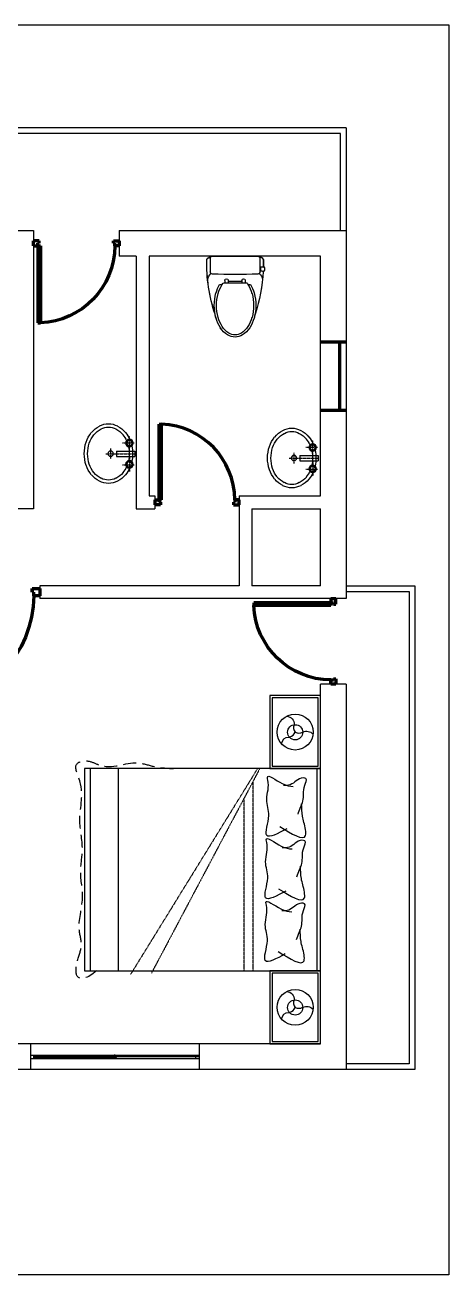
# Model space of a CAD drawing. Header units: inches. Extents: x 934 to 13503, y 40 to 6452.
# Drawn here: x 4941.1 to 5089.6, y 5742.1 to 6180.1 of the extents above; entities that cross this region are included whole.
import ezdxf

# ---------------------------------------------------------------- set-up
doc = ezdxf.new("R2010")
doc.units = ezdxf.units.IN
doc.linetypes.add('DASHDOT2', pattern=[0.5, 0.25, -0.125, 0, -0.125])
doc.linetypes.add('DASHED2', pattern=[0.375, 0.25, -0.125])
for name, color, linetype in [('car', 20, 'Continuous'), ('FURHATCH', 57, 'Continuous'), ('FURNITURE', 122, 'Continuous'), ('SANITARY', 151, 'Continuous'), ('WINDOW', 2, 'Continuous')]:
    doc.layers.add(name, color=color, linetype=linetype)
doc.layers.add('wall', color=10, linetype='Continuous', plot=False)

# ---------------------------------------------------------------- blocks, each defined once
blk = doc.blocks.new('DR_D01')
at = {"lineweight": 80}
for p, q in [((-0.45, 0.93), (-0.42, 0.93)), ((-0.45, 0.03), (-0.45, 0.93)), ((-0.42, 0.03), (-0.42, 0.93)), ((-0.5, 0.03), (-0.42, 0.03)), ((-0.5, 0.03), (-0.5, -0.03)), ((-0.45, 0.03), (-0.45, 0)), ((-0.45, 0), (-0.435, 0)), ((-0.435, 0), (-0.435, -0.03)), ((0.435, 0), (0.435, -0.03)), ((0.45, 0), (0.435, 0)), ((0.45, 0.03), (0.45, 0)), ((0.5, 0.03), (0.45, 0.03)), ((0.5, -0.03), (0.5, 0.03)), ((-0.435, -0.03), (-0.5, -0.03)), ((0.435, -0.03), (0.5, -0.03))]:
    blk.add_line(p, q, dxfattribs=at)
blk.add_arc((-0.46, 0.021), 0.91, 0.5915, 87.4664, dxfattribs=at)
blk = doc.blocks.new('yq_sink_01')
at = {"linetype": 'DASHDOT2'}
for p, q in [((69, 24), (69, 158)), ((131, 97), (26, 97)), ((236, 48), (236, -48)), ((278, 0), (26, 0)), ((131, -97), (26, -97)), ((69, -24), (69, -158))]:
    blk.add_line(p, q, dxfattribs=at)
for p, q in [((183, 24), (20, 24)), ((20, 24), (20, -24)), ((183, 24), (183, -24)), ((183, -24), (20, -24))]:
    blk.add_line(p, q)
for centre, radius in [((69, 95), 33.5), ((69, 95), 23.9), ((236, 1), 23.9), ((69, -95), 33.5), ((69, -95), 23.9)]:
    blk.add_circle(centre, radius)
for centre, radius, start, end in [((277, 47), 224, 117.0522, 140.9541), ((255, 91), 176, 62.9478, 117.0522), ((255, 91), 146, 62.9478, 117.0522), ((233, 47), 224, 39.0459, 62.9478), ((312, 19), 269, 140.9541, 156.021), ((312, 19), 239, 140.9541, 155.6677), ((277, 47), 195, 117.0522, 140.9541), ((233, 47), 195, 39.0459, 62.9478), ((199, 19), 239, 18.571, 39.0459), ((199, 19), 269, 18.571, 39.0459), ((366, 1), 326, 167.8612, 192.4926), ((366, 1), 296, 168.0916, 192.4003), ((145, 1), 296, 0, 18.571), ((145, 1), 296, 341.429, 360), ((145, 1), 326, 360, 18.571), ((145, 1), 326, 341.429, 360), ((199, -17), 239, 320.9541, 341.429), ((199, -17), 269, 320.9541, 341.429), ((312, -17), 269, 204.5507, 219.0459), ((312, -17), 239, 204.736, 219.0459), ((277, -45), 224, 219.0459, 242.9478), ((277, -45), 195, 219.0459, 242.9478), ((255, -88), 146, 242.9478, 297.0522), ((233, -45), 195, 297.0522, 320.9541), ((233, -45), 224, 297.0522, 320.9541), ((255, -88), 176, 242.9478, 297.0522)]:
    blk.add_arc(centre, radius, start, end)
blk = doc.blocks.new('yq_matong_01')
for p, q in [((0, 201), (0, -201)), ((20, 221), (139, 221)), ((252, 138), (252, 114)), ((216, 91), (238, 91)), ((216, 61), (238, 61)), ((223, 61), (223, -61)), ((238, 104), (238, -104)), ((216, -61), (238, -61)), ((216, -91), (238, -91)), ((20, -221), (139, -221)), ((97, -221), (97, -226)), ((132, -221), (132, -226)), ((252, -114), (252, -138)), ((97, -226), (132, -226))]:
    blk.add_line(p, q)
for centre, radius, start, end in [((55, 202), 54.8, 117.322, 181.8992), ((64, -1165), 1417, 71.4068, 91.3856), ((217, 161), 83.2, 95.4963, 139.9324), ((20, 201), 20, 90, 180), ((139, 201), 20, 2.3063, 90), ((-4840, 0), 5003, 357.6937, 2.3063), ((357, -47), 193, 123.2779, 128.1384), ((407, -123), 283, 105.2088, 123.2779), ((407, -123), 303, 105.2088, 120.5699), ((439, -242), 427, 74.7912, 105.2088), ((439, -242), 407, 74.7912, 105.2088), ((471, -123), 283, 56.7221, 74.7912), ((471, -123), 303, 56.7221, 74.7912), ((521, -47), 193, 32.2565, 56.7221), ((521, -47), 213, 32.2565, 56.7221), ((216, 76), 15, 90, 270), ((596, 0), 104, 360, 32.2565), ((596, 0), 124, 360, 32.2565), ((216, -76), 15, 90, 270), ((357, 47), 193, 231.8616, 236.7221), ((521, 47), 193, 303.2779, 327.7435), ((521, 47), 213, 303.2779, 327.7435), ((596, 0), 104, 327.7435, 360), ((596, 0), 124, 327.7435, 360), ((51, -204), 51.4, 175.687, 245.0918), ((20, -201), 20, 180, 270), ((64, 1165), 1417, 272.8967, 288.5932), ((139, -201), 20, 270, 357.6937), ((217, -161), 83.2, 220.0676, 264.5037), ((407, 123), 283, 236.7221, 254.7912), ((407, 123), 303, 239.4301, 254.7912), ((439, 242), 427, 254.7912, 285.2088), ((439, 242), 407, 254.7912, 285.2088), ((471, 123), 283, 285.2088, 303.2779), ((471, 123), 303, 285.2088, 303.2779), ((64, 1165), 1417, 268.6144, 271.2036), ((157, -247), 63.1, 159.6834, 188.4939), ((114, -226), 37, 237.5287, 304.2772), ((72, -247), 63.1, 352.0944, 20.3166)]:
    blk.add_arc(centre, radius, start, end)
blk = doc.blocks.new('yq_bed_01')
at = {"linetype": 'Continuous', "ltscale": 1000}
for p, q in [((2100, 900), (0, 900)), ((0, 900), (0, -900)), ((2100, -900), (2100, 900)), ((0, -900), (2100, -900))]:
    blk.add_line(p, q, dxfattribs=at)
at = {"linetype": 'Continuous'}
for points in [[(0, 1550), (0, 900), (450, 900), (450, 1550)], [(0, -900), (0, -1550), (450, -1550), (450, -900)]]:
    blk.add_lwpolyline(points, close=True, dxfattribs=at)
for centre in [(225, 1225), (225, -1225)]:
    blk.add_circle(centre, 160, dxfattribs=at)
at = {"layer": 'FURHATCH', "linetype": 'Continuous', "ltscale": 1000}
for p, q in [((30, 900), (30, -900)), ((1800, -900), (1800, 900)), ((2050, -900), (2050, 900))]:
    blk.add_line(p, q, dxfattribs=at)
at = {"layer": 'FURHATCH', "linetype": 'DASHED2', "ltscale": 0.5}
for p, q in [((540, -900), (1504, 921)), ((560, -900), (1689, 931)), ((600, 900), (600, -782)), ((680, 900), (680, -625))]:
    blk.add_line(p, q, dxfattribs=at)
at = {"layer": 'FURHATCH', "linetype": 'Continuous'}
for points in [[(20, 1530), (20, 920), (430, 920), (430, 1530)], [(20, -920), (20, -1530), (430, -1530), (430, -920)]]:
    blk.add_lwpolyline(points, close=True, dxfattribs=at)
for points in [[(225, 1227, 0.228099), (158, 1225, -0.317646), (66, 1242)], [(346, 1329, -0.398826), (280, 1270, 0.069197), (273, 1269, 0.240714), (225, 1227, -0.240714)], [(300, 1084, -0.414712), (235, 1160, 0.258086), (225, 1227)], [(225, -1223, 0.228099), (158, -1225, -0.317646), (66, -1208)], [(346, -1121, -0.398826), (280, -1180, 0.069197), (273, -1181, 0.240714), (225, -1223, -0.240714)], [(300, -1366, -0.414712), (235, -1290, 0.258086), (225, -1223)]]:
    blk.add_lwpolyline(points, format="xyb", dxfattribs=at)
for centre in [(225, 1227), (225, -1223)]:
    blk.add_circle(centre, 67.5, dxfattribs=at)
at = {"layer": 'FURHATCH', "linetype": 'DASHED2', "ltscale": 451.947922}
blk.add_open_spline([(1992, 900), (2071, 970), (2189, 999), (2167, 789), (2108, 682), (2173, 491), (2091, 272), (2150, 28), (2100, -200), (2173, -484), (2083, -701), (2209, -948), (2066, -979), (1864, -867), (1699, -991), (1474, -909), (1368, -903), (1308, -900)], degree=3, knots=[0, 0, 0, 0, 140.356688, 240.855445, 374.272085, 514.628774, 800.960617, 1037.309606, 1234.977718, 1501.883052, 1872.056655, 1990.732643, 2052.345442, 2125.407537, 2467.000811, 2608.004871, 2786.638856, 2786.638856, 2786.638856, 2786.638856], dxfattribs=at)
at = {"layer": 'FURHATCH', "linetype": 'Continuous', "ltscale": 1000}
for points, knots in [([(376, 729), (270, 795), (112, 892), (156, 710), (179, 623), (180, 565), (181, 528)], [0, 0, 0, 0, 257.192142, 380.388355, 440.188761, 557.045341, 557.045341, 557.045341, 557.045341]), ([(313, 750), (392, 793), (546, 876), (461, 661), (480, 562), (498, 484), (476, 402), (475, 340), (499, 246), (355, 365), (285, 372), (256, 374)], [0, 0, 0, 0, 197.98522, 383.798459, 461.536852, 537.063609, 629.138715, 719.341985, 744.183766, 895.041347, 1000.692483, 1000.692483, 1000.692483, 1000.692483]), ([(213, 622), (206, 601), (192, 561), (153, 477), (178, 400), (123, 302), (210, 290), (256, 366), (322, 366), (343, 366)], [0, 0, 0, 0, 70.314327, 132.712823, 281.06886, 345.030234, 373.143701, 508.899423, 574.349148, 574.349148, 574.349148, 574.349148]), ([(373, 170), (267, 236), (109, 333), (153, 151), (176, 64), (177, 6), (178, -31)], [0, 0, 0, 0, 257.192142, 380.388355, 440.188761, 557.045341, 557.045341, 557.045341, 557.045341]), ([(309, 191), (389, 234), (543, 317), (458, 102), (477, 3), (495, -75), (472, -157), (472, -219), (496, -313), (352, -194), (282, -187), (253, -185)], [0, 0, 0, 0, 197.98522, 383.798459, 461.536852, 537.063609, 629.138715, 719.341985, 744.183766, 895.041347, 1000.692483, 1000.692483, 1000.692483, 1000.692483]), ([(210, 63), (203, 42), (189, 2), (150, -82), (175, -159), (120, -257), (207, -269), (253, -193), (319, -193), (340, -193)], [0, 0, 0, 0, 70.314327, 132.712823, 281.06886, 345.030234, 373.143701, 508.899423, 574.349148, 574.349148, 574.349148, 574.349148]), ([(363, -385), (257, -319), (99, -222), (143, -405), (166, -492), (167, -549), (168, -587)], [0, 0, 0, 0, 257.192142, 380.388355, 440.188761, 557.045341, 557.045341, 557.045341, 557.045341]), ([(300, -364), (379, -321), (533, -238), (448, -453), (467, -553), (485, -631), (463, -712), (462, -774), (486, -868), (342, -750), (272, -743), (243, -740)], [0, 0, 0, 0, 197.98522, 383.798459, 461.536852, 537.063609, 629.138715, 719.341985, 744.183766, 895.041347, 1000.692483, 1000.692483, 1000.692483, 1000.692483]), ([(200, -493), (193, -514), (179, -553), (140, -637), (165, -714), (110, -812), (197, -824), (243, -749), (309, -749), (330, -749)], [0, 0, 0, 0, 70.314327, 132.712823, 281.06886, 345.030234, 373.143701, 508.899423, 574.349148, 574.349148, 574.349148, 574.349148])]:
    blk.add_open_spline(points, degree=3, knots=knots, dxfattribs=at)
blk = doc.blocks.new('WD_00_X2')
for p, q in [((0, 0.7), (0, -0.7)), ((-0.5, 0.5), (0.5, 0.5)), ((-0.48, 0.5), (-0.48, -0.5)), ((0.48, 0.5), (0.48, -0.5)), ((0.01, 0.2), (-0.48, 0.2)), ((0.01, 0.2), (0.01, 0)), ((0.48, 0), (-0.48, 0)), ((-0.01, 0), (-0.01, -0.2)), ((0.48, -0.2), (-0.01, -0.2)), ((-0.5, -0.5), (0.5, -0.5))]:
    blk.add_line(p, q)

msp = doc.modelspace()

# ---------------------------------------------------------------- linework, layer by layer
at = {"layer": 'car'}
for p, q in [((4285.621, 6180.084), (5089.621, 6180.084)), ((5089.621, 6180.084), (5089.621, 5742.084)), ((5053.621, 6144.084), (5053.621, 5979.084)), ((4944.121, 6108.084), (4944.121, 6010.584)), ((4974.121, 6108.084), (4974.121, 6099.084)), ((4980.121, 6099.084), (4974.121, 6099.084)), ((4980.121, 6099.084), (4980.121, 6010.584)), ((5044.621, 6099.084), (4984.621, 6099.084)), ((4984.621, 6099.084), (4984.621, 6015.084)), ((5044.621, 6015.084), (5044.621, 6099.084)), ((4984.621, 6015.084), (4986.621, 6015.084)), ((4986.621, 6015.084), (4986.621, 6010.584)), ((5016.121, 6015.084), (5044.621, 6015.084)), ((5016.121, 6015.084), (5016.121, 5983.584)), ((4944.121, 6010.584), (4868.503, 6010.584)), ((4980.121, 6010.584), (4986.621, 6010.584)), ((5020.621, 6010.584), (5044.621, 6010.584)), ((5020.621, 6010.584), (5020.621, 5983.584)), ((5044.621, 5983.584), (5044.621, 6010.584)), ((4948.621, 5983.584), (4946.371, 5983.584)), ((4946.371, 5983.584), (4946.371, 5979.084)), ((5016.121, 5983.584), (4948.621, 5983.584)), ((5044.621, 5983.584), (5020.621, 5983.584)), ((5053.621, 5979.084), (4946.371, 5979.084)), ((5044.621, 5823.084), (5044.621, 5949.084)), ((5053.621, 5949.084), (5044.621, 5949.084)), ((4943.093, 5823.084), (4943.093, 5814.084)), ((5002.149, 5823.01), (5002.149, 5814.01)), ((5077.621, 5814.084), (4763.621, 5814.084)), ((5089.621, 5742.084), (4285.621, 5742.084))]:
    msp.add_line(p, q, dxfattribs=at)
for points in [[(5053.621, 6144.084), (4826.503, 6144.084), (4826.503, 6108.084)], [(5051.621, 6108.084), (5051.621, 6142.084), (4828.503, 6142.084), (4828.503, 6108.084)], [(4431.121, 6108.084), (4944.121, 6108.084)], [(4974.121, 6108.084), (5053.621, 6108.084)], [(5053.621, 5983.584), (5077.621, 5983.584), (5077.621, 5814.084)], [(5053.621, 5981.584), (5075.621, 5981.584), (5075.621, 5816.084), (5053.621, 5816.084)], [(5053.621, 5949.084), (5053.621, 5814.084)], [(5044.621, 5823.084), (4900.621, 5823.084)]]:
    msp.add_lwpolyline(points, dxfattribs=at)
at = {"layer": 'SANITARY'}
msp.add_lwpolyline([(5007.715, 6078.784, -0.0873957), (5004.82, 6097.918, -0.2894729), (5006.808, 6099.084), (5022.598, 6099.084, -0.3124462), (5024.586, 6097.918, -0.0112983), (5024.59, 6095.397, -0.0224449), (5024.812, 6095.374, -0.2997697), (5024.787, 6093.772, -0.0258196), (5024.531, 6093.75, -0.0685964), (5021.691, 6078.784, -0.021224), (5021.376, 6077.394, -0.079005), (5019.837, 6073.977, -0.1071589), (5017.305, 6071.489, -0.2891693), (5012.102, 6071.489, -0.1071589), (5009.569, 6073.977, -0.079005), (5008.031, 6077.394, -0.021224)], format="xyb", close=True, dxfattribs=at)
at = {"layer": 'wall'}
for p, q in [((5049.121, 5977.584), (5049.121, 5977.134)), ((5049.121, 5951.034), (5049.121, 5950.584)), ((5002.149, 5818.51), (4949.42, 5818.51))]:
    msp.add_line(p, q, dxfattribs=at)
at = {"layer": 'WINDOW', "color": 61, "lineweight": 80, "true_color": 0xe5e878}
for p, q in [((5044.621, 6069.084), (5053.621, 6069.084)), ((5051.422, 6045.084), (5051.422, 6069.084)), ((5044.621, 6045.084), (5053.621, 6045.084))]:
    msp.add_line(p, q, dxfattribs=at)

# ---------------------------------------------------------------- block references
at = {"layer": 'FURNITURE', "xscale": -0.03937007874015748, "yscale": -0.03937007874015748, "zscale": 0.03937007874015748}
msp.add_blockref('yq_bed_01', (5044.621, 5884.107), dxfattribs=at)
at = {"layer": 'SANITARY', "xscale": -0.03937007874015748, "yscale": 0.03937007874015748, "zscale": 0.03937007874015748, "rotation": 90.00000000000593}
msp.add_blockref('yq_matong_01', (5014.703, 6099.084), dxfattribs=at)
at = {"layer": 'SANITARY', "xscale": -0.03937007874015748, "yscale": 0.03937007874015748, "zscale": 0.03937007874015748}
for p in [(4980.416, 6029.836), (5044.621, 6028.301)]:
    msp.add_blockref('yq_sink_01', p, dxfattribs=at)
at = {"layer": 'WINDOW'}
for name, p, xscale, yscale, zscale, rotation in [('DR_D01', (4959.121, 6103.584), -30, 30, 30, 180.0000000000035), ('DR_D01', (4925.246, 5981.334), -42.25, 42.25, 42.25, 180), ('DR_D01', (5049.121, 5964.084), -30, 30, 30, 90.00000000002358), ('WD_00_X2', (4972.621, 5818.51), -59.05511811023622, 1.125984251969385, 59.05511811023622, 180)]:
    msp.add_blockref(name, p, dxfattribs=dict(at, xscale=xscale, yscale=yscale, zscale=zscale, rotation=rotation))
at = {"layer": 'WINDOW', "xscale": 29.50000000000045, "yscale": 29.50000000000045, "zscale": 29.50000000000045}
msp.add_blockref('DR_D01', (5001.371, 6012.834), dxfattribs=at)

doc.saveas('drawing.dxf')
